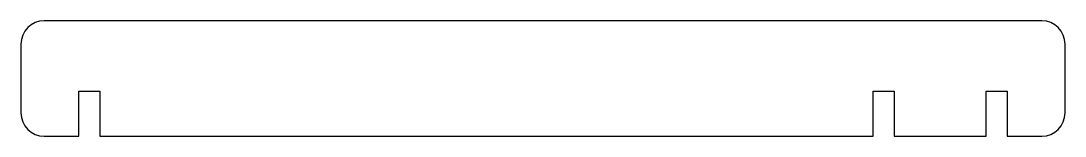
# Model space of a CAD drawing. Header units: millimetres. Extents: x -46.3 to 46.3, y -5.1 to 5.1.
import ezdxf

# ---------------------------------------------------------------- set-up
doc = ezdxf.new("R2010")
doc.units = ezdxf.units.MM
doc.layers.get('0').update_dxf_attribs({"linetype": 'CONTINUOUS'})

msp = doc.modelspace()

# ---------------------------------------------------------------- linework, layer by layer
for p, q in [((44.201, 5.126), (-44.201, 5.126)), ((-46.276, 3.051), (-46.276, -3.051)), ((46.276, -3.051), (46.276, 3.051)), ((-41.126, -5.126), (-41.126, -1.126)), ((-41.126, -1.126), (-39.276, -1.126)), ((-39.276, -1.126), (-39.276, -5.126)), ((29.276, -5.126), (29.276, -1.126)), ((29.276, -1.126), (31.126, -1.126)), ((31.126, -1.126), (31.126, -5.126)), ((39.276, -5.126), (39.276, -1.126)), ((39.276, -1.126), (41.126, -1.126)), ((41.126, -1.126), (41.126, -5.126)), ((-44.201, -5.126), (-41.126, -5.126)), ((-39.276, -5.126), (29.276, -5.126)), ((31.126, -5.126), (39.276, -5.126)), ((41.126, -5.126), (44.201, -5.126))]:
    msp.add_line(p, q)
for centre, start, end in [((-44.201, 3.051), 90, 180), ((44.201, 3.051), 0, 90), ((-44.201, -3.051), 180, 270), ((44.201, -3.051), -90, 0)]:
    msp.add_arc(centre, 2.075, start, end)

doc.saveas('drawing.dxf')
